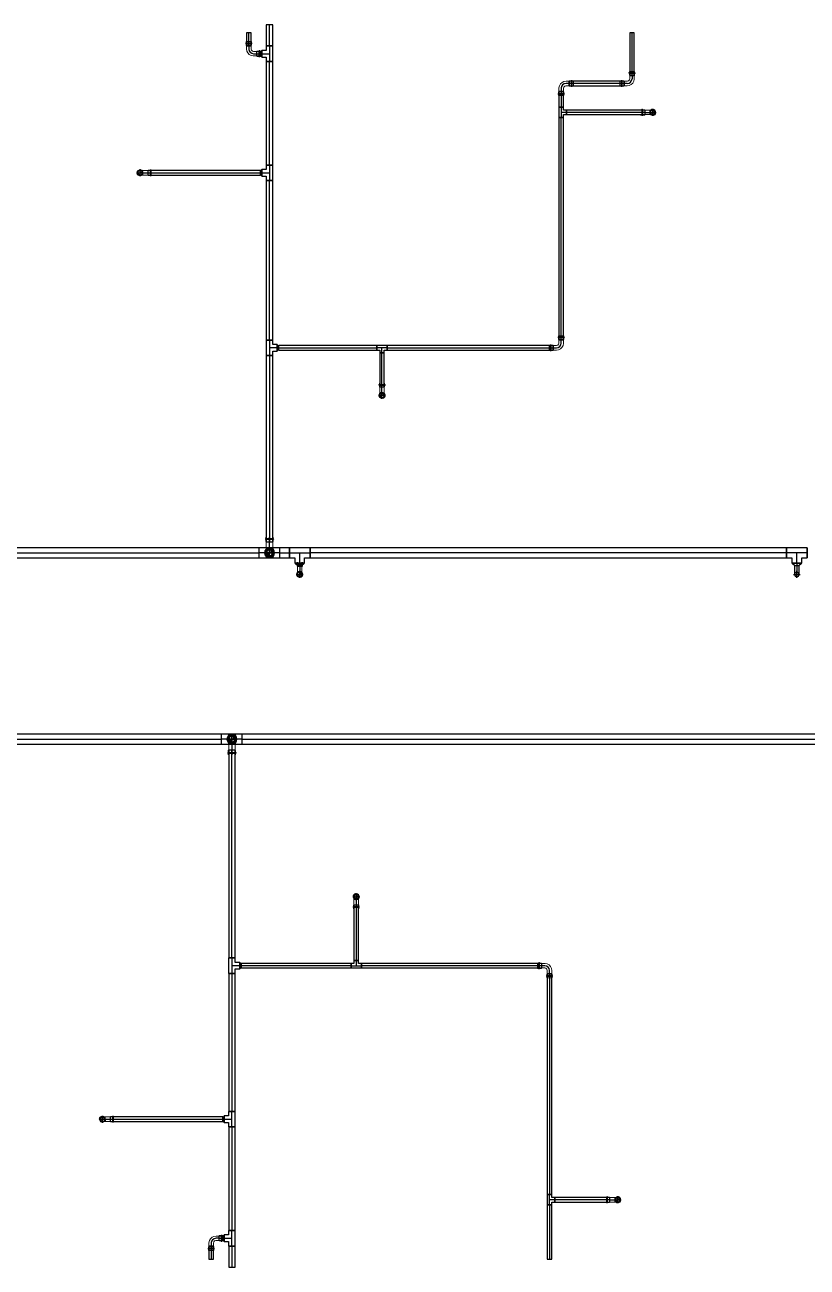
# Model space of a CAD drawing. Header units: inches. Extents: x -3325 to -59, y 5 to 733.
# Drawn here: x -1011.6 to -785, y 119 to 479 of the extents above; entities that cross this region are included whole.
import ezdxf

# ---------------------------------------------------------------- set-up
doc = ezdxf.new("R2010")
doc.units = ezdxf.units.IN
doc.header["$MEASUREMENT"] = 0
doc.layers.add('P-PIPE', color=3, linetype='Continuous', lineweight=9)
doc.layers.add('X - REF - FP', color=7, linetype='Continuous', true_color=0xb90000)

# ---------------------------------------------------------------- blocks, each defined once
blk = doc.blocks.new('Victaulic-VicPress316-Elbow 90-45deg Style P568_P571 - Standard-523083-FIFTH LEVEL')
at = {"layer": 'P-PIPE'}
for p, q in [((-3.18, 0.77), (-3.52, 0.77)), ((-3.52, 0.77), (-3.52, -0.77)), ((-3.52, -0.77), (-3.52, 0.77)), ((-2.22, 0.66), (-3.52, 0.66)), ((-3.52, -0.66), (-3.52, 0.66)), ((-3.52, 0.66), (-3.52, -0.66)), ((-3.18, -0.77), (-3.18, 0.77)), ((-3.18, 0.77), (-3.18, -0.77)), ((-2.44, 0.77), (-2.89, 0.77)), ((-2.89, -0.77), (-2.89, 0.77)), ((-2.89, 0.77), (-2.89, -0.77)), ((-1.39, 0.66), (-2.33, 0.66)), ((-2.33, 0), (-2.33, 0.66)), ((-2.33, 0.66), (-2.33, 0)), ((-2.22, -0.66), (-2.22, 0.66)), ((-2.22, 0.66), (-2.22, -0.66)), ((-0.77, 3.52), (-0.77, 3.18)), ((0.77, 3.52), (-0.77, 3.52)), ((-0.77, 3.52), (0.77, 3.52)), ((-0.77, 3.18), (0.77, 3.18)), ((0.77, 3.18), (-0.77, 3.18)), ((-0.77, 2.89), (-0.77, 2.44)), ((-0.77, 2.89), (0.77, 2.89)), ((0.77, 2.89), (-0.77, 2.89)), ((-0.66, 3.52), (-0.66, 2.22)), ((-0.66, 3.52), (0.66, 3.52)), ((0.66, 3.52), (-0.66, 3.52)), ((-0.66, 2.33), (-0.66, 1.39)), ((0, 2.33), (-0.66, 2.33)), ((-0.66, 2.33), (0, 2.33)), ((-0.66, 2.22), (0.66, 2.22)), ((0.66, 2.22), (-0.66, 2.22)), ((0, 2.33), (0.66, 2.33)), ((0.66, 2.33), (0, 2.33)), ((0, 1.39), (0, 2.33)), ((0.66, 2.22), (0.66, 3.52)), ((0.66, 1.39), (0.66, 2.33)), ((0.77, 3.18), (0.77, 3.52)), ((0.77, 2.44), (0.77, 2.89)), ((-3.52, -0.66), (-2.22, -0.66)), ((-3.52, -0.77), (-3.18, -0.77)), ((-2.89, -0.77), (-2.44, -0.77)), ((-2.33, 0), (-2.33, -0.66)), ((-2.33, -0.66), (-2.33, 0)), ((-1.39, 0), (-2.33, 0)), ((-2.33, -0.66), (-1.39, -0.66))]:
    blk.add_line(p, q, dxfattribs=at)
at = {"layer": 'P-PIPE', "flags": 128}
for points in [[(-3.18, 0.77), (-3.11, 0.89), (-2.98, 0.9), (-2.89, 0.79), (-2.89, 0.77)], [(-3.18, 0.77), (-3.18, 0.67), (-3.18, 0.42), (-3.18, 0.07), (-3.18, -0.3), (-3.18, -0.6), (-3.18, -0.75), (-3.18, -0.77)], [(-3.18, -0.77), (-3.18, -0.67), (-3.18, -0.42), (-3.18, -0.07), (-3.18, 0.3), (-3.18, 0.6), (-3.18, 0.75), (-3.18, 0.77)], [(-2.89, -0.77), (-2.89, -0.67), (-2.89, -0.42), (-2.89, -0.07), (-2.89, 0.3), (-2.89, 0.6), (-2.89, 0.75), (-2.89, 0.77)], [(-2.89, 0.77), (-2.89, 0.67), (-2.89, 0.42), (-2.89, 0.07), (-2.89, -0.3), (-2.89, -0.6), (-2.89, -0.75), (-2.89, -0.77)], [(-2.44, 0.77), (-2.24, 0.68), (-2.22, 0.66)], [(-0.66, 1.39), (-0.75, 1.04), (-1, 0.77), (-1.35, 0.66), (-1.39, 0.66)], [(-1.39, -0.66), (-0.78, -0.56), (-0.23, -0.29), (0.22, 0.13), (0.53, 0.67), (0.65, 1.27), (0.66, 1.39)], [(-0.77, 2.89), (-0.89, 2.96), (-0.9, 3.1), (-0.79, 3.18), (-0.77, 3.18)], [(0.77, 3.18), (0.67, 3.18), (0.42, 3.18), (0.07, 3.18), (-0.3, 3.18), (-0.6, 3.18), (-0.75, 3.18), (-0.77, 3.18)], [(-0.77, 3.18), (-0.67, 3.18), (-0.42, 3.18), (-0.07, 3.18), (0.3, 3.18), (0.6, 3.18), (0.75, 3.18), (0.77, 3.18)], [(-0.77, 2.89), (-0.67, 2.89), (-0.42, 2.89), (-0.07, 2.89), (0.3, 2.89), (0.6, 2.89), (0.75, 2.89), (0.77, 2.89)], [(0.77, 2.89), (0.67, 2.89), (0.42, 2.89), (0.07, 2.89), (-0.3, 2.89), (-0.6, 2.89), (-0.75, 2.89), (-0.77, 2.89)], [(-0.66, 2.22), (-0.77, 2.41), (-0.77, 2.44)], [(0.77, 2.44), (0.68, 2.24), (0.66, 2.22)], [(0.77, 3.18), (0.89, 3.11), (0.9, 2.98), (0.79, 2.89), (0.77, 2.89)], [(-2.89, -0.77), (-2.96, -0.89), (-3.1, -0.9), (-3.18, -0.79), (-3.18, -0.77)], [(-2.22, -0.66), (-2.41, -0.77), (-2.44, -0.77)]]:
    blk.add_lwpolyline(points, dxfattribs=at)
at = {"layer": 'P-PIPE'}
blk.add_arc((-1.39, 1.39), 1.39, 270, 0, dxfattribs=at)
blk = doc.blocks.new('Victaulic-VicPress316-Elbow 90-45deg Style P568_P571 - Standard-V1-FIFTH LEVEL')
at = {"layer": 'P-PIPE'}
for p, q in [((-2324.79, 162.52), (-2325.73, 162.52)), ((-2323.6, 162.52), (-2324.9, 162.52)), ((-2324.79, 162.52), (-2324.79, 161.86)), ((-2324.79, 161.86), (-2324.79, 162.52)), ((-2324.23, 162.63), (-2324.69, 162.63)), ((-2323.6, 162.63), (-2323.94, 162.63)), ((-2327.12, 161.86), (-2327.12, 161.86)), ((-2327.12, 161.86), (-2325.73, 161.86)), ((-2325.73, 161.86), (-2324.79, 161.86)), ((-2325.73, 161.21), (-2324.79, 161.21)), ((-2324.9, 161.86), (-2324.9, 161.86)), ((-2324.9, 161.86), (-2324.9, 161.86)), ((-2324.9, 161.21), (-2323.6, 161.21)), ((-2324.79, 161.86), (-2324.79, 161.21)), ((-2324.79, 161.21), (-2324.79, 161.86)), ((-2324.69, 161.1), (-2324.23, 161.1)), ((-2324.23, 161.86), (-2324.23, 161.86)), ((-2324.23, 161.86), (-2324.23, 161.86)), ((-2323.94, 161.86), (-2323.94, 161.86)), ((-2323.94, 161.86), (-2323.94, 161.86)), ((-2323.94, 161.1), (-2323.6, 161.1)), ((-2323.6, 161.86), (-2323.6, 161.86)), ((-2323.6, 161.86), (-2323.6, 161.86)), ((-2323.6, 161.86), (-2323.6, 161.86)), ((-2323.6, 161.86), (-2323.6, 161.86))]:
    blk.add_line(p, q, dxfattribs=at)
at = {"layer": 'P-PIPE', "flags": 128}
for points in [[(-2326.21, 161.86), (-2326.31, 162.26), (-2326.56, 162.58), (-2326.93, 162.76), (-2327.34, 162.75), (-2327.71, 162.56), (-2327.96, 162.24), (-2328.04, 161.86)], [(-2326.36, 161.86), (-2326.45, 162.23), (-2326.7, 162.51), (-2327.06, 162.63), (-2327.43, 162.57), (-2327.73, 162.34), (-2327.88, 162), (-2327.89, 161.86)], [(-2325.73, 162.52), (-2326.23, 162.52), (-2326.66, 162.52), (-2326.97, 162.52), (-2327.12, 162.52), (-2327.12, 162.52)], [(-2324.9, 162.52), (-2324.71, 162.63), (-2324.69, 162.63)], [(-2324.23, 162.63), (-2324.17, 162.75), (-2324.03, 162.76), (-2323.94, 162.65), (-2323.94, 162.63)], [(-2324.23, 162.63), (-2324.23, 162.54), (-2324.23, 162.29), (-2324.23, 161.93), (-2324.23, 161.86)], [(-2324.23, 161.86), (-2324.23, 162.23), (-2324.23, 162.51), (-2324.23, 162.63), (-2324.23, 162.63)], [(-2323.94, 162.63), (-2323.94, 162.54), (-2323.94, 162.29), (-2323.94, 161.93), (-2323.94, 161.86)], [(-2323.94, 161.86), (-2323.94, 162.23), (-2323.94, 162.51), (-2323.94, 162.63), (-2323.94, 162.63)], [(-2328.04, 161.86), (-2327.94, 161.47), (-2327.69, 161.15), (-2327.32, 160.97), (-2326.91, 160.98), (-2326.54, 161.17), (-2326.29, 161.49), (-2326.21, 161.86)], [(-2327.89, 161.86), (-2327.8, 161.5), (-2327.55, 161.22), (-2327.19, 161.1), (-2326.82, 161.16), (-2326.52, 161.39), (-2326.37, 161.73), (-2326.36, 161.86)], [(-2327.12, 161.21), (-2327.03, 161.21), (-2326.77, 161.21), (-2326.36, 161.21), (-2325.88, 161.21), (-2325.73, 161.21)], [(-2324.69, 161.1), (-2324.89, 161.19), (-2324.9, 161.21)], [(-2324.23, 161.1), (-2324.23, 161.19), (-2324.23, 161.44), (-2324.23, 161.8), (-2324.23, 161.86)], [(-2324.23, 161.86), (-2324.23, 161.5), (-2324.23, 161.22), (-2324.23, 161.1), (-2324.23, 161.1)], [(-2323.94, 161.1), (-2324.01, 160.98), (-2324.15, 160.97), (-2324.23, 161.08), (-2324.23, 161.1)], [(-2323.94, 161.1), (-2323.94, 161.19), (-2323.94, 161.44), (-2323.94, 161.8), (-2323.94, 161.86)], [(-2323.94, 161.86), (-2323.94, 161.5), (-2323.94, 161.22), (-2323.94, 161.1), (-2323.94, 161.1)]]:
    blk.add_lwpolyline(points, dxfattribs=at)
at = {"layer": 'P-PIPE'}
for radius, start, end in [(0.767, 0, 180), (0.767, 0, 180), (0.767, 0, 180), (0.657, 360, 180), (0.657, 0, 180), (0.657, 90, 180), (0.658, 0, 90), (0.767, 180, 360), (0.767, 180, 0), (0.767, 180, 0), (0.658, 180, 0), (0.658, 180, 0), (0.657, 180, 270), (0.658, 270, 0)]:
    blk.add_arc((-2327.12, 161.86), radius, start, end, dxfattribs=at)
blk = doc.blocks.new('Victaulic-VicPress316-Elbow 90-45deg Style P568_P571 - Standard-V2-FIFTH LEVEL')
at = {"layer": 'P-PIPE'}
for p, q in [((-1934.31, 162.63), (-1934.64, 162.63)), ((-1933.35, 162.52), (-1934.64, 162.52)), ((-1933.56, 162.63), (-1934.02, 162.63)), ((-1932.52, 162.52), (-1933.45, 162.52)), ((-1933.45, 162.52), (-1933.45, 161.86)), ((-1933.45, 161.86), (-1933.45, 162.52)), ((-1934.64, 161.86), (-1934.64, 161.86)), ((-1934.64, 161.86), (-1934.64, 161.86)), ((-1934.64, 161.86), (-1934.64, 161.86)), ((-1934.64, 161.86), (-1934.64, 161.86)), ((-1934.64, 161.21), (-1933.35, 161.21)), ((-1934.64, 161.1), (-1934.31, 161.1)), ((-1934.31, 161.86), (-1934.31, 161.86)), ((-1934.31, 161.86), (-1934.31, 161.86)), ((-1934.02, 161.86), (-1934.02, 161.86)), ((-1934.02, 161.86), (-1934.02, 161.86)), ((-1934.02, 161.1), (-1933.56, 161.1)), ((-1933.45, 161.86), (-1933.45, 161.21)), ((-1933.45, 161.21), (-1933.45, 161.86)), ((-1932.52, 161.86), (-1933.45, 161.86)), ((-1933.45, 161.21), (-1932.52, 161.21)), ((-1933.35, 161.86), (-1933.35, 161.86)), ((-1933.35, 161.86), (-1933.35, 161.86)), ((-1932.52, 161.86), (-1931.12, 161.86)), ((-1931.12, 161.86), (-1931.12, 161.86))]:
    blk.add_line(p, q, dxfattribs=at)
at = {"layer": 'P-PIPE', "flags": 128}
for points in [[(-1934.31, 162.63), (-1934.24, 162.75), (-1934.1, 162.76), (-1934.02, 162.65), (-1934.02, 162.63)], [(-1934.31, 162.63), (-1934.31, 162.54), (-1934.31, 162.29), (-1934.31, 161.93), (-1934.31, 161.86)], [(-1934.31, 161.86), (-1934.31, 162.23), (-1934.31, 162.51), (-1934.31, 162.63), (-1934.31, 162.63)], [(-1934.02, 162.63), (-1934.02, 162.54), (-1934.02, 162.29), (-1934.02, 161.93), (-1934.02, 161.86)], [(-1934.02, 161.86), (-1934.02, 162.23), (-1934.02, 162.51), (-1934.02, 162.63), (-1934.02, 162.63)], [(-1933.56, 162.63), (-1933.36, 162.54), (-1933.35, 162.52)], [(-1931.12, 162.52), (-1931.22, 162.52), (-1931.48, 162.52), (-1931.89, 162.52), (-1932.37, 162.52), (-1932.52, 162.52)], [(-1930.21, 161.86), (-1930.31, 162.26), (-1930.56, 162.58), (-1930.93, 162.76), (-1931.34, 162.75), (-1931.71, 162.56), (-1931.96, 162.24), (-1932.04, 161.86)], [(-1930.36, 161.86), (-1930.45, 162.23), (-1930.7, 162.51), (-1931.06, 162.63), (-1931.43, 162.57), (-1931.73, 162.34), (-1931.88, 162), (-1931.89, 161.86)], [(-1934.31, 161.1), (-1934.31, 161.19), (-1934.31, 161.44), (-1934.31, 161.8), (-1934.31, 161.86)], [(-1934.31, 161.86), (-1934.31, 161.5), (-1934.31, 161.22), (-1934.31, 161.1), (-1934.31, 161.1)], [(-1934.02, 161.1), (-1934.08, 160.98), (-1934.22, 160.97), (-1934.31, 161.08), (-1934.31, 161.1)], [(-1934.02, 161.1), (-1934.02, 161.19), (-1934.02, 161.44), (-1934.02, 161.8), (-1934.02, 161.86)], [(-1934.02, 161.86), (-1934.02, 161.5), (-1934.02, 161.22), (-1934.02, 161.1), (-1934.02, 161.1)], [(-1933.35, 161.21), (-1933.54, 161.1), (-1933.56, 161.1)], [(-1932.52, 161.21), (-1932.02, 161.21), (-1931.59, 161.21), (-1931.28, 161.21), (-1931.13, 161.21), (-1931.12, 161.21)], [(-1932.04, 161.86), (-1931.94, 161.47), (-1931.69, 161.15), (-1931.32, 160.97), (-1930.91, 160.98), (-1930.54, 161.17), (-1930.29, 161.49), (-1930.21, 161.86)], [(-1931.89, 161.86), (-1931.8, 161.5), (-1931.55, 161.22), (-1931.19, 161.1), (-1930.82, 161.16), (-1930.52, 161.39), (-1930.37, 161.73), (-1930.36, 161.86)]]:
    blk.add_lwpolyline(points, dxfattribs=at)
at = {"layer": 'P-PIPE'}
for radius, start, end in [(0.766, 0, 180), (0.766, 0, 180), (0.766, 0, 180), (0.657, 0, 180), (0.657, 0, 180), (0.657, 90, 180), (0.658, 0, 90), (0.766, 180, 0), (0.766, 180, 0), (0.766, 180, 0), (0.658, 180, 0), (0.658, 180, 0), (0.657, 180, 270), (0.658, 270, 0)]:
    blk.add_arc((-1931.12, 161.86), radius, start, end, dxfattribs=at)
blk = doc.blocks.new('Victaulic-VicPress316-Elbow 90-45deg Style P568_P571 - Standard-1244383-FIFTH LEVEL')
at = {"layer": 'P-PIPE'}
for p, q in [((-3.18, 0.77), (-3.52, 0.77)), ((-3.52, 0.77), (-3.52, -0.77)), ((-3.52, -0.77), (-3.52, 0.77)), ((-2.22, 0.66), (-3.52, 0.66)), ((-3.52, -0.66), (-3.52, 0.66)), ((-3.52, 0.66), (-3.52, -0.66)), ((-3.18, -0.77), (-3.18, 0.77)), ((-3.18, 0.77), (-3.18, -0.77)), ((-2.44, 0.77), (-2.89, 0.77)), ((-2.89, -0.77), (-2.89, 0.77)), ((-2.89, 0.77), (-2.89, -0.77)), ((-1.39, 0.66), (-2.33, 0.66)), ((-2.33, 0), (-2.33, 0.66)), ((-2.33, 0.66), (-2.33, 0)), ((-2.33, 0), (-2.33, -0.66)), ((-2.33, -0.66), (-2.33, 0)), ((-1.39, 0), (-2.33, 0)), ((-2.22, -0.66), (-2.22, 0.66)), ((-2.22, 0.66), (-2.22, -0.66)), ((-3.52, -0.66), (-2.22, -0.66)), ((-3.52, -0.77), (-3.18, -0.77)), ((-2.89, -0.77), (-2.44, -0.77)), ((-2.33, -0.66), (-1.39, -0.66)), ((-0.77, -2.44), (-0.77, -2.89)), ((0.77, -2.89), (-0.77, -2.89)), ((-0.77, -2.89), (0.77, -2.89)), ((-0.77, -3.18), (-0.77, -3.52)), ((0.77, -3.18), (-0.77, -3.18)), ((-0.77, -3.18), (0.77, -3.18)), ((-0.77, -3.52), (0.77, -3.52)), ((0.77, -3.52), (-0.77, -3.52)), ((-0.66, -1.39), (-0.66, -2.33)), ((-0.66, -2.22), (-0.66, -3.52)), ((0.66, -2.22), (-0.66, -2.22)), ((-0.66, -2.22), (0.66, -2.22)), ((0, -2.33), (-0.66, -2.33)), ((-0.66, -2.33), (0, -2.33)), ((0.66, -3.52), (-0.66, -3.52)), ((-0.66, -3.52), (0.66, -3.52)), ((0, -1.39), (0, -2.33)), ((0, -2.33), (0.66, -2.33)), ((0.66, -2.33), (0, -2.33)), ((0.66, -2.33), (0.66, -1.39)), ((0.66, -3.52), (0.66, -2.22)), ((0.77, -2.89), (0.77, -2.44)), ((0.77, -3.52), (0.77, -3.18))]:
    blk.add_line(p, q, dxfattribs=at)
at = {"layer": 'P-PIPE', "flags": 128}
for points in [[(-3.18, 0.77), (-3.11, 0.89), (-2.98, 0.9), (-2.89, 0.79), (-2.89, 0.77)], [(-3.18, 0.77), (-3.18, 0.67), (-3.18, 0.42), (-3.18, 0.07), (-3.18, -0.3), (-3.18, -0.6), (-3.18, -0.75), (-3.18, -0.77)], [(-3.18, -0.77), (-3.18, -0.67), (-3.18, -0.42), (-3.18, -0.07), (-3.18, 0.3), (-3.18, 0.6), (-3.18, 0.75), (-3.18, 0.77)], [(-2.89, -0.77), (-2.89, -0.67), (-2.89, -0.42), (-2.89, -0.07), (-2.89, 0.3), (-2.89, 0.6), (-2.89, 0.75), (-2.89, 0.77)], [(-2.89, 0.77), (-2.89, 0.67), (-2.89, 0.42), (-2.89, 0.07), (-2.89, -0.3), (-2.89, -0.6), (-2.89, -0.75), (-2.89, -0.77)], [(-2.44, 0.77), (-2.24, 0.68), (-2.22, 0.66)], [(0.66, -1.39), (0.56, -0.78), (0.29, -0.23), (-0.13, 0.22), (-0.67, 0.53), (-1.27, 0.65), (-1.39, 0.66)], [(-2.89, -0.77), (-2.96, -0.89), (-3.1, -0.9), (-3.18, -0.79), (-3.18, -0.77)], [(-2.22, -0.66), (-2.41, -0.77), (-2.44, -0.77)], [(-1.39, -0.66), (-1.04, -0.75), (-0.77, -1), (-0.66, -1.35), (-0.66, -1.39)], [(-0.77, -3.18), (-0.89, -3.11), (-0.9, -2.98), (-0.79, -2.89), (-0.77, -2.89)], [(-0.77, -2.44), (-0.68, -2.24), (-0.66, -2.22)], [(0.77, -2.89), (0.67, -2.89), (0.42, -2.89), (0.07, -2.89), (-0.3, -2.89), (-0.6, -2.89), (-0.75, -2.89), (-0.77, -2.89)], [(-0.77, -2.89), (-0.67, -2.89), (-0.42, -2.89), (-0.07, -2.89), (0.3, -2.89), (0.6, -2.89), (0.75, -2.89), (0.77, -2.89)], [(-0.77, -3.18), (-0.67, -3.18), (-0.42, -3.18), (-0.07, -3.18), (0.3, -3.18), (0.6, -3.18), (0.75, -3.18), (0.77, -3.18)], [(0.77, -3.18), (0.67, -3.18), (0.42, -3.18), (0.07, -3.18), (-0.3, -3.18), (-0.6, -3.18), (-0.75, -3.18), (-0.77, -3.18)], [(0.66, -2.22), (0.77, -2.41), (0.77, -2.44)], [(0.77, -2.89), (0.89, -2.96), (0.9, -3.1), (0.79, -3.18), (0.77, -3.18)]]:
    blk.add_lwpolyline(points, dxfattribs=at)
at = {"layer": 'P-PIPE'}
blk.add_arc((-1.39, -1.39), 1.39, 360, 90, dxfattribs=at)
blk = doc.blocks.new('Transition - Generic - Plumbing-CW-1126388-FIFTH LEVEL')
at = {"layer": 'P-PIPE'}
for radius, start, end in [(1.31, 0, 180), (1.31, 180, 0), (0.812, 0, 180), (0.813, 180, 0)]:
    blk.add_arc((-2607, 272), radius, start, end, dxfattribs=at)
blk = doc.blocks.new('Victaulic-VicPress316-Elbow 90-45deg Style P568_P571 - Standard-V11-FIFTH LEVEL')
at = {"layer": 'P-PIPE'}
for p, q in [((-3077.06, 595.55), (-3077.06, 595.17)), ((-3077.06, 594.85), (-3077.06, 594.29)), ((-3076.95, 595.55), (-3076.95, 594.07)), ((-3076.95, 594.18), (-3076.95, 593.02)), ((-3076, 594.18), (-3076.95, 594.18)), ((-3076.95, 594.18), (-3076, 594.18)), ((-3076, 595.55), (-3076, 595.55)), ((-3076, 595.55), (-3076, 595.55)), ((-3076, 595.55), (-3076, 595.55)), ((-3076, 595.55), (-3076, 595.55)), ((-3076, 595.17), (-3076, 595.17)), ((-3076, 595.17), (-3076, 595.17)), ((-3076, 594.85), (-3076, 594.85)), ((-3076, 594.85), (-3076, 594.85)), ((-3075.05, 594.18), (-3076, 594.18)), ((-3076, 594.18), (-3075.05, 594.18)), ((-3076, 593.02), (-3076, 594.18)), ((-3076, 594.07), (-3076, 594.07)), ((-3076, 594.07), (-3076, 594.07)), ((-3075.05, 594.07), (-3075.05, 595.55)), ((-3075.05, 593.02), (-3075.05, 594.18)), ((-3074.94, 595.17), (-3074.94, 595.55)), ((-3074.94, 594.29), (-3074.94, 594.85)), ((-3076, 591), (-3076, 593.02)), ((-3076, 591), (-3076, 591))]:
    blk.add_line(p, q, dxfattribs=at)
at = {"layer": 'P-PIPE', "flags": 128}
for points in [[(-3077.06, 594.85), (-3077.2, 594.92), (-3077.21, 595.08), (-3077.09, 595.17), (-3077.06, 595.17)], [(-3077.06, 595.17), (-3076.97, 595.17), (-3076.71, 595.17), (-3076.32, 595.17), (-3076, 595.17)], [(-3076, 595.17), (-3076.44, 595.17), (-3076.79, 595.17), (-3077.01, 595.17), (-3077.06, 595.17)], [(-3077.06, 594.85), (-3076.97, 594.85), (-3076.71, 594.85), (-3076.32, 594.85), (-3076, 594.85)], [(-3076, 594.85), (-3076.44, 594.85), (-3076.79, 594.85), (-3077.01, 594.85), (-3077.06, 594.85)], [(-3076.95, 594.07), (-3077.06, 594.26), (-3077.06, 594.29)], [(-3074.94, 595.17), (-3075.04, 595.17), (-3075.3, 595.17), (-3075.68, 595.17), (-3076, 595.17)], [(-3076, 595.17), (-3075.57, 595.17), (-3075.21, 595.17), (-3074.99, 595.17), (-3074.94, 595.17)], [(-3074.94, 594.85), (-3075.04, 594.85), (-3075.3, 594.85), (-3075.68, 594.85), (-3076, 594.85)], [(-3076, 594.85), (-3075.57, 594.85), (-3075.21, 594.85), (-3074.99, 594.85), (-3074.94, 594.85)], [(-3074.94, 594.29), (-3075.03, 594.09), (-3075.05, 594.07)], [(-3074.94, 595.17), (-3074.81, 595.1), (-3074.79, 594.94), (-3074.92, 594.85), (-3074.94, 594.85)], [(-3076, 592.22), (-3076.47, 592.13), (-3076.87, 591.87), (-3077.13, 591.47), (-3077.23, 591.01), (-3077.14, 590.54), (-3076.87, 590.14), (-3076.48, 589.87), (-3076.02, 589.78), (-3076, 589.78)], [(-3076.95, 591), (-3076.95, 591.09), (-3076.95, 591.36), (-3076.95, 591.79), (-3076.95, 592.32), (-3076.95, 592.92), (-3076.95, 593.02)], [(-3076.95, 591), (-3076.86, 591.41), (-3076.6, 591.74), (-3076.23, 591.92), (-3076, 591.95)], [(-3076, 590.05), (-3076.41, 590.14), (-3076.74, 590.4), (-3076.93, 590.78), (-3076.95, 591)], [(-3076, 589.78), (-3075.54, 589.87), (-3075.14, 590.13), (-3074.87, 590.53), (-3074.78, 590.99), (-3074.87, 591.46), (-3075.13, 591.86), (-3075.53, 592.13), (-3075.99, 592.22), (-3076, 592.22)], [(-3076, 591.95), (-3075.59, 591.86), (-3075.27, 591.6), (-3075.08, 591.22), (-3075.05, 591)], [(-3075.05, 591), (-3075.15, 590.59), (-3075.4, 590.26), (-3075.78, 590.08), (-3076, 590.05)], [(-3075.05, 593.02), (-3075.05, 592.41), (-3075.05, 591.86), (-3075.05, 591.42), (-3075.05, 591.12), (-3075.05, 591), (-3075.05, 591)]]:
    blk.add_lwpolyline(points, dxfattribs=at)
at = {"layer": 'P-PIPE'}
for radius, start, end in [(1.06, 90, 270), (1.06, 90, 270), (1.06, 90, 270), (0.95, 90, 270), (0.95, 90, 270), (0.95, 90, 180), (0.95, 180, 270), (1.06, 270, 90), (1.06, 270, 90), (1.06, 270, 90), (0.95, 270, 90), (0.95, 270, 90), (0.95, 0, 90), (0.95, 270, 0)]:
    blk.add_arc((-3076, 591), radius, start, end, dxfattribs=at)

msp = doc.modelspace()

# ---------------------------------------------------------------- linework, layer by layer
at = {"layer": 'X - REF - FP'}
for p, q in [((-941.69, 479), (-941.69, 472.88)), ((-939.79, 479), (-941.69, 479)), ((-940.74, 472.88), (-940.74, 479)), ((-940.74, 472.88), (-940.74, 479)), ((-939.79, 472.88), (-939.79, 479)), ((-947.39, 476.64), (-947.39, 472.97)), ((-946.08, 476.64), (-947.39, 476.64)), ((-946.74, 472.97), (-946.74, 476.64)), ((-946.74, 472.97), (-946.74, 476.64)), ((-946.08, 472.97), (-946.08, 476.64)), ((-836.39, 476.64), (-836.39, 464.33)), ((-835.08, 476.64), (-836.39, 476.64)), ((-835.74, 464.33), (-835.74, 476.64)), ((-835.74, 464.33), (-835.74, 476.64)), ((-835.08, 464.33), (-835.08, 476.64)), ((-946.08, 472.97), (-947.39, 472.97)), ((-946.74, 472.97), (-946.74, 472.03)), ((-939.79, 472.88), (-941.69, 472.88)), ((-941.69, 472.88), (-941.69, 471.59)), ((-941.69, 472.88), (-939.78, 472.88)), ((-939.78, 472.88), (-941.69, 472.88)), ((-940.74, 472.88), (-940.74, 468.39)), ((-939.78, 468.39), (-939.78, 472.88)), ((-945.34, 470.64), (-944.41, 470.64)), ((-945.34, 470.64), (-943.22, 470.64)), ((-943.39, 471.29), (-944.41, 471.29)), ((-944.41, 469.98), (-944.41, 471.29)), ((-944.41, 470.64), (-943.39, 470.64)), ((-944.41, 470.64), (-943.39, 470.64)), ((-944.41, 469.98), (-943.39, 469.98)), ((-942.98, 471.45), (-943.39, 471.2)), ((-943.39, 469.98), (-943.39, 471.29)), ((-942.98, 470.64), (-943.39, 470.64)), ((-943.39, 470.07), (-942.98, 469.82)), ((-941.69, 471.59), (-942.98, 471.59)), ((-942.98, 471.59), (-942.98, 469.68)), ((-942.98, 469.68), (-942.98, 471.59)), ((-942.98, 470.64), (-940.74, 470.64)), ((-942.98, 469.68), (-941.69, 469.68)), ((-941.69, 469.68), (-941.69, 468.39)), ((-941.69, 468.39), (-939.78, 468.39)), ((-939.78, 468.39), (-941.69, 468.39)), ((-941.69, 468.39), (-941.69, 438.38)), ((-939.79, 468.39), (-941.69, 468.39)), ((-940.74, 438.38), (-940.74, 468.39)), ((-940.74, 438.38), (-940.74, 468.39)), ((-939.79, 438.38), (-939.79, 468.39)), ((-853.91, 462), (-854.85, 462)), ((-838.07, 462.66), (-853.91, 462.66)), ((-853.91, 462.66), (-853.91, 461.35)), ((-838.07, 462), (-853.91, 462)), ((-838.07, 462), (-853.91, 462)), ((-853.91, 461.35), (-838.07, 461.35)), ((-837.13, 462), (-839.26, 462)), ((-838.07, 462.66), (-838.07, 461.35)), ((-837.13, 462), (-838.07, 462)), ((-835.08, 464.33), (-836.39, 464.33)), ((-835.74, 464.33), (-835.74, 463.4)), ((-856.9, 459.67), (-856.9, 455.13)), ((-856.9, 459.67), (-855.58, 459.67)), ((-856.24, 460.61), (-856.24, 459.67)), ((-856.24, 460.61), (-856.24, 458.48)), ((-856.24, 459.67), (-856.24, 455.13)), ((-856.24, 459.67), (-856.24, 455.13)), ((-855.58, 455.13), (-855.58, 459.67)), ((-856.9, 455.13), (-855.58, 455.13)), ((-856.9, 455.13), (-856.9, 452.14)), ((-855.58, 455.13), (-856.9, 455.13)), ((-856.9, 455.13), (-855.58, 455.13)), ((-856.24, 455.13), (-856.24, 452.14)), ((-854.75, 453.64), (-856.24, 453.64)), ((-855.58, 454.29), (-855.58, 455.13)), ((-854.75, 454.29), (-855.58, 454.29)), ((-832.07, 454.29), (-854.75, 454.29)), ((-854.75, 454.29), (-854.75, 452.98)), ((-854.75, 454.29), (-854.75, 452.98)), ((-854.75, 452.98), (-854.75, 454.29)), ((-832.07, 453.64), (-854.75, 453.64)), ((-832.07, 453.64), (-854.75, 453.64)), ((-832.07, 454.29), (-832.07, 452.98)), ((-832.07, 453.64), (-831.13, 453.64)), ((-831.13, 453.64), (-829.74, 453.64)), ((-830.74, 453.64), (-828.74, 453.64)), ((-829.74, 452.64), (-829.74, 454.64)), ((-855.58, 452.14), (-856.9, 452.14)), ((-856.9, 452.14), (-855.58, 452.14)), ((-856.9, 452.14), (-856.9, 387.73)), ((-855.58, 452.14), (-856.9, 452.14)), ((-856.24, 387.73), (-856.24, 452.14)), ((-856.24, 387.73), (-856.24, 452.14)), ((-855.58, 452.14), (-855.58, 452.98)), ((-855.58, 452.98), (-854.75, 452.98)), ((-855.58, 387.73), (-855.58, 452.14)), ((-854.75, 452.98), (-832.07, 452.98)), ((-979.24, 436.14), (-977.24, 436.14)), ((-978.24, 435.14), (-978.24, 437.14)), ((-978.24, 436.14), (-976.84, 436.14)), ((-976.84, 436.14), (-975.91, 436.14)), ((-976.84, 436.14), (-974.72, 436.14)), ((-943.39, 436.79), (-975.91, 436.79)), ((-975.91, 435.48), (-975.91, 436.79)), ((-975.91, 436.14), (-943.39, 436.14)), ((-975.91, 436.14), (-943.39, 436.14)), ((-942.98, 436.95), (-943.39, 436.7)), ((-943.39, 435.48), (-943.39, 436.79)), ((-942.98, 436.14), (-943.39, 436.14)), ((-941.69, 437.09), (-942.98, 437.09)), ((-942.98, 437.09), (-942.98, 435.18)), ((-942.98, 435.18), (-942.98, 437.09)), ((-942.98, 436.14), (-940.74, 436.14)), ((-941.69, 438.38), (-941.69, 437.09)), ((-941.69, 438.38), (-939.78, 438.38)), ((-939.78, 438.38), (-941.69, 438.38)), ((-939.79, 438.38), (-941.69, 438.38)), ((-940.74, 438.38), (-940.74, 433.89)), ((-939.78, 433.89), (-939.78, 438.38)), ((-975.91, 435.48), (-943.39, 435.48)), ((-943.39, 435.57), (-942.98, 435.32)), ((-942.98, 435.18), (-941.69, 435.18)), ((-941.69, 435.18), (-941.69, 433.89)), ((-941.69, 433.89), (-939.78, 433.89)), ((-939.78, 433.89), (-941.69, 433.89)), ((-941.69, 433.89), (-941.69, 387.65)), ((-939.79, 433.89), (-941.69, 433.89)), ((-940.74, 387.65), (-940.74, 433.89)), ((-940.74, 387.65), (-940.74, 433.89)), ((-939.79, 387.65), (-939.79, 433.89)), ((-856.24, 386.8), (-856.24, 388.92)), ((-941.69, 387.65), (-941.69, 383.16)), ((-939.78, 387.65), (-941.69, 387.65)), ((-941.69, 387.65), (-939.78, 387.65)), ((-939.79, 387.65), (-941.69, 387.65)), ((-940.74, 387.65), (-940.74, 383.16)), ((-938.49, 385.4), (-940.74, 385.4)), ((-939.78, 386.36), (-939.78, 387.65)), ((-938.49, 386.36), (-939.78, 386.36)), ((-938.49, 386.36), (-938.49, 384.45)), ((-938.49, 384.45), (-938.49, 386.36)), ((-938.08, 385.97), (-938.49, 386.22)), ((-938.49, 385.4), (-938.08, 385.4)), ((-909.66, 386.06), (-938.08, 386.06)), ((-938.08, 384.75), (-938.08, 386.06)), ((-938.08, 385.4), (-909.66, 385.4)), ((-938.08, 385.4), (-909.66, 385.4)), ((-906.67, 386.06), (-909.66, 386.06)), ((-909.66, 384.75), (-909.66, 386.06)), ((-909.66, 386.06), (-909.66, 384.75)), ((-909.66, 384.75), (-909.66, 386.06)), ((-906.67, 385.4), (-909.66, 385.4)), ((-908.17, 383.91), (-908.17, 385.4)), ((-858.57, 386.06), (-906.67, 386.06)), ((-906.67, 384.75), (-906.67, 386.06)), ((-906.67, 384.75), (-906.67, 386.06)), ((-906.67, 386.06), (-906.67, 384.75)), ((-906.67, 385.4), (-858.57, 385.4)), ((-906.67, 385.4), (-858.57, 385.4)), ((-858.57, 384.75), (-858.57, 386.06)), ((-858.57, 385.4), (-857.63, 385.4)), ((-855.58, 387.73), (-856.9, 387.73)), ((-856.24, 386.8), (-856.24, 387.73)), ((-939.78, 383.16), (-941.69, 383.16)), ((-941.69, 383.16), (-939.78, 383.16)), ((-941.69, 383.16), (-941.69, 329.18)), ((-941.69, 383.16), (-939.79, 383.16)), ((-940.74, 383.16), (-940.74, 329.18)), ((-940.74, 383.16), (-940.74, 329.18)), ((-939.79, 329.18), (-939.79, 383.16)), ((-939.78, 383.16), (-939.78, 384.45)), ((-939.78, 384.45), (-938.49, 384.45)), ((-938.49, 384.59), (-938.08, 384.84)), ((-938.08, 384.75), (-909.66, 384.75)), ((-909.66, 384.75), (-908.82, 384.75)), ((-908.82, 384.75), (-908.82, 383.91)), ((-908.82, 383.91), (-908.82, 373.97)), ((-907.51, 383.91), (-908.82, 383.91)), ((-907.51, 383.91), (-908.82, 383.91)), ((-908.82, 383.91), (-907.51, 383.91)), ((-908.17, 373.97), (-908.17, 383.91)), ((-908.17, 373.97), (-908.17, 383.91)), ((-907.51, 384.75), (-906.67, 384.75)), ((-907.51, 383.91), (-907.51, 384.75)), ((-907.51, 373.97), (-907.51, 383.91)), ((-906.67, 384.75), (-858.57, 384.75)), ((-908.17, 373.03), (-908.17, 375.16)), ((-909.17, 371.64), (-907.17, 371.64)), ((-907.51, 373.97), (-908.82, 373.97)), ((-908.17, 373.03), (-908.17, 373.97)), ((-908.17, 371.64), (-908.17, 373.03)), ((-908.17, 370.64), (-908.17, 372.64)), ((-941.69, 329.18), (-939.79, 329.18)), ((-940.74, 328.02), (-940.74, 330.55)), ((-940.74, 328.02), (-940.74, 329.18)), ((-940.74, 326), (-940.74, 328.02)), ((-943.73, 327.44), (-1069.63, 327.44)), ((-1069.63, 326), (-943.73, 326)), ((-1069.63, 326), (-943.73, 326)), ((-1069.63, 324.56), (-943.73, 324.56)), ((-937.74, 327.44), (-943.73, 327.44)), ((-943.73, 324.56), (-943.73, 327.44)), ((-937.74, 326), (-943.73, 326)), ((-943.73, 324.56), (-937.74, 324.56)), ((-942.24, 326), (-939.24, 326)), ((-940.74, 324.5), (-940.74, 327.5)), ((-934.99, 327.44), (-937.74, 327.44)), ((-937.74, 324.56), (-937.74, 327.44)), ((-937.74, 326), (-934.99, 326)), ((-937.74, 326), (-934.99, 326)), ((-937.74, 324.56), (-934.99, 324.56)), ((-929.01, 327.44), (-934.99, 327.44)), ((-934.99, 324.56), (-934.99, 327.44)), ((-934.99, 327.44), (-934.99, 324.56)), ((-934.99, 324.56), (-934.99, 327.44)), ((-934.99, 326), (-929.01, 326)), ((-934.99, 324.56), (-933.44, 324.56)), ((-933.44, 324.56), (-933.44, 323.01)), ((-932, 323.01), (-932, 326)), ((-930.56, 324.56), (-929.01, 324.56)), ((-930.56, 323.01), (-930.56, 324.56)), ((-929.01, 324.56), (-929.01, 327.44)), ((-929.01, 327.44), (-929.01, 324.56)), ((-790.99, 327.44), (-929.01, 327.44)), ((-929.01, 327.44), (-929.01, 324.56)), ((-790.99, 326), (-929.01, 326)), ((-790.99, 326), (-929.01, 326)), ((-929.01, 324.56), (-790.99, 324.56)), ((-785.01, 327.44), (-790.99, 327.44)), ((-790.99, 324.56), (-790.99, 327.44)), ((-790.99, 327.44), (-790.99, 324.56)), ((-790.99, 327.44), (-790.99, 324.56)), ((-785.01, 326), (-790.99, 326)), ((-790.99, 324.56), (-789.44, 324.56)), ((-789.44, 324.56), (-789.44, 323.01)), ((-788, 323.01), (-788, 326)), ((-786.56, 324.56), (-785.01, 324.56)), ((-786.56, 323.01), (-786.56, 324.56)), ((-785.01, 324.56), (-785.01, 327.44)), ((-785.01, 327.44), (-785.01, 324.56)), ((-933.44, 323.01), (-930.56, 323.01)), ((-930.56, 323.01), (-933.44, 323.01)), ((-933.31, 323.01), (-932.56, 322.35)), ((-932.66, 322.35), (-932.66, 322.07)), ((-931.34, 322.35), (-932.66, 322.35)), ((-931.34, 322.07), (-932.66, 322.07)), ((-932, 323.01), (-932, 322.35)), ((-932, 322.07), (-932, 322.35)), ((-932, 322.07), (-932, 322.35)), ((-932, 322.07), (-932, 321.14)), ((-932, 321.14), (-932, 319.74)), ((-932, 318.74), (-932, 320.74)), ((-931.44, 322.35), (-930.69, 323.01)), ((-931.34, 322.07), (-931.34, 322.35)), ((-786.56, 323.01), (-789.44, 323.01)), ((-789.44, 323.01), (-786.56, 323.01)), ((-789.31, 323.01), (-788.56, 322.35)), ((-788.66, 322.35), (-788.66, 319.74)), ((-788.66, 322.35), (-787.34, 322.35)), ((-788, 323.01), (-788, 322.35)), ((-788, 322.35), (-788, 319.74)), ((-788, 322.35), (-788, 319.74)), ((-788, 318.74), (-788, 320.74)), ((-787.44, 322.35), (-786.69, 323.01)), ((-787.34, 319.74), (-787.34, 322.35)), ((-933, 319.74), (-931, 319.74)), ((-789, 319.74), (-787, 319.74)), ((-788.66, 319.74), (-787.34, 319.74)), ((-954.62, 273.44), (-1069.63, 273.44)), ((-1069.63, 272), (-954.62, 272)), ((-1069.63, 272), (-954.62, 272)), ((-1069.63, 270.56), (-954.62, 270.56)), ((-948.63, 273.44), (-954.62, 273.44)), ((-954.62, 270.56), (-954.62, 273.44)), ((-948.63, 272), (-954.62, 272)), ((-954.62, 270.56), (-948.63, 270.56)), ((-953.13, 272), (-950.13, 272)), ((-951.63, 270.5), (-951.63, 273.5)), ((-951.63, 272), (-951.63, 269.98)), ((-731.48, 273.44), (-948.63, 273.44)), ((-948.63, 270.56), (-948.63, 273.44)), ((-948.63, 272), (-731.48, 272)), ((-948.63, 272), (-731.48, 272)), ((-948.63, 270.56), (-731.48, 270.56)), ((-952.57, 268.82), (-952.57, 208.61)), ((-950.67, 268.82), (-952.57, 268.82)), ((-951.63, 269.98), (-951.63, 268.82)), ((-951.63, 269.98), (-951.63, 267.45)), ((-951.63, 208.61), (-951.63, 268.82)), ((-951.63, 208.61), (-951.63, 268.82)), ((-950.67, 208.61), (-950.67, 268.82)), ((-915.62, 225.36), (-915.62, 227.36)), ((-916.62, 226.36), (-914.62, 226.36)), ((-916.28, 224.03), (-916.28, 207.86)), ((-916.28, 224.03), (-914.97, 224.03)), ((-915.62, 226.36), (-915.62, 224.97)), ((-915.62, 224.97), (-915.62, 224.03)), ((-915.62, 224.97), (-915.62, 222.84)), ((-915.62, 224.03), (-915.62, 207.86)), ((-915.62, 224.03), (-915.62, 207.86)), ((-914.97, 207.86), (-914.97, 224.03)), ((-952.58, 208.61), (-952.58, 204.12)), ((-950.67, 208.61), (-952.58, 208.61)), ((-952.58, 208.61), (-950.67, 208.61)), ((-950.67, 208.61), (-952.57, 208.61)), ((-951.63, 208.61), (-951.63, 204.12)), ((-949.38, 206.36), (-951.63, 206.36)), ((-950.67, 207.32), (-950.67, 208.61)), ((-949.38, 207.32), (-950.67, 207.32)), ((-950.67, 204.12), (-950.67, 205.41)), ((-950.67, 205.41), (-949.38, 205.41)), ((-949.38, 207.32), (-949.38, 205.41)), ((-949.38, 205.41), (-949.38, 207.32)), ((-948.97, 206.93), (-949.38, 207.18)), ((-949.38, 206.36), (-948.97, 206.36)), ((-949.38, 205.55), (-948.97, 205.8)), ((-917.12, 207.02), (-948.97, 207.02)), ((-948.97, 207.02), (-948.97, 205.71)), ((-917.12, 206.36), (-948.97, 206.36)), ((-917.12, 206.36), (-948.97, 206.36)), ((-948.97, 205.71), (-917.12, 205.71)), ((-917.12, 207.02), (-917.12, 205.71)), ((-916.28, 207.02), (-917.12, 207.02)), ((-917.12, 207.02), (-917.12, 205.71)), ((-917.12, 205.71), (-917.12, 207.02)), ((-917.12, 206.36), (-914.13, 206.36)), ((-917.12, 205.71), (-914.13, 205.71)), ((-916.28, 207.86), (-914.97, 207.86)), ((-916.28, 207.86), (-916.28, 207.02)), ((-916.28, 207.86), (-914.97, 207.86)), ((-914.97, 207.86), (-916.28, 207.86)), ((-915.62, 207.86), (-915.62, 206.36)), ((-914.97, 207.02), (-914.97, 207.86)), ((-914.13, 207.02), (-914.97, 207.02)), ((-914.13, 207.02), (-914.13, 205.71)), ((-914.13, 205.71), (-914.13, 207.02)), ((-861.96, 207.02), (-914.13, 207.02)), ((-914.13, 207.02), (-914.13, 205.71)), ((-861.96, 206.36), (-914.13, 206.36)), ((-861.96, 206.36), (-914.13, 206.36)), ((-914.13, 205.71), (-861.96, 205.71)), ((-861.02, 206.36), (-863.15, 206.36)), ((-861.96, 207.02), (-861.96, 205.71)), ((-861.02, 206.36), (-861.96, 206.36)), ((-950.67, 204.12), (-952.58, 204.12)), ((-952.58, 204.12), (-950.67, 204.12)), ((-952.57, 204.12), (-952.57, 164.11)), ((-952.57, 204.12), (-950.67, 204.12)), ((-951.63, 204.12), (-951.63, 164.11)), ((-951.63, 204.12), (-951.63, 164.11)), ((-950.67, 164.11), (-950.67, 204.12)), ((-860.29, 204.03), (-860.29, 140.03)), ((-860.29, 204.03), (-858.97, 204.03)), ((-859.63, 204.03), (-859.63, 204.97)), ((-859.63, 204.03), (-859.63, 140.03)), ((-859.63, 204.03), (-859.63, 140.03)), ((-858.97, 140.03), (-858.97, 204.03)), ((-989.12, 160.86), (-989.12, 162.86)), ((-954.28, 162.52), (-986.8, 162.52)), ((-986.8, 161.21), (-986.8, 162.52)), ((-953.87, 162.68), (-954.28, 162.43)), ((-954.28, 161.21), (-954.28, 162.52)), ((-952.58, 162.82), (-953.87, 162.82)), ((-953.87, 160.91), (-953.87, 162.82)), ((-953.87, 162.82), (-953.87, 160.91)), ((-952.58, 164.11), (-952.58, 162.82)), ((-952.58, 164.11), (-950.67, 164.11)), ((-950.67, 164.11), (-952.58, 164.11)), ((-952.57, 164.11), (-950.67, 164.11)), ((-951.63, 159.62), (-951.63, 164.11)), ((-950.67, 159.62), (-950.67, 164.11)), ((-990.12, 161.86), (-988.12, 161.86)), ((-989.12, 161.86), (-987.73, 161.86)), ((-987.73, 161.86), (-986.8, 161.86)), ((-987.73, 161.86), (-985.6, 161.86)), ((-986.8, 161.86), (-954.28, 161.86)), ((-986.8, 161.86), (-954.28, 161.86)), ((-986.8, 161.21), (-954.28, 161.21)), ((-953.87, 161.86), (-954.28, 161.86)), ((-954.28, 161.3), (-953.87, 161.05)), ((-953.87, 161.86), (-951.63, 161.86)), ((-953.87, 160.91), (-952.58, 160.91)), ((-952.58, 160.91), (-952.58, 159.62)), ((-952.58, 159.62), (-950.67, 159.62)), ((-950.67, 159.62), (-952.58, 159.62)), ((-952.57, 159.62), (-952.57, 129.61)), ((-952.57, 159.62), (-950.67, 159.62)), ((-951.63, 159.62), (-951.63, 129.61)), ((-951.63, 159.62), (-951.63, 129.61)), ((-950.67, 129.61), (-950.67, 159.62)), ((-860.29, 140.03), (-860.29, 137.04)), ((-858.97, 140.03), (-860.29, 140.03)), ((-860.29, 140.03), (-858.97, 140.03)), ((-860.29, 140.03), (-858.97, 140.03)), ((-860.29, 137.04), (-860.29, 121.36)), ((-860.29, 137.04), (-858.97, 137.04)), ((-858.97, 137.04), (-860.29, 137.04)), ((-860.29, 137.04), (-858.97, 137.04)), ((-859.63, 137.04), (-859.63, 140.03)), ((-858.14, 138.53), (-859.63, 138.53)), ((-859.63, 137.04), (-859.63, 121.36)), ((-859.63, 137.04), (-859.63, 121.36)), ((-858.97, 139.19), (-858.97, 140.03)), ((-858.14, 139.19), (-858.97, 139.19)), ((-858.97, 137.04), (-858.97, 137.87)), ((-858.97, 137.87), (-858.14, 137.87)), ((-858.97, 121.36), (-858.97, 137.04)), ((-842.23, 139.19), (-858.14, 139.19)), ((-858.14, 139.19), (-858.14, 137.87)), ((-858.14, 137.87), (-858.14, 139.19)), ((-858.14, 139.19), (-858.14, 137.87)), ((-842.23, 138.53), (-858.14, 138.53)), ((-842.23, 138.53), (-858.14, 138.53)), ((-858.14, 137.87), (-842.23, 137.87)), ((-842.23, 139.19), (-842.23, 137.87)), ((-842.23, 138.53), (-841.29, 138.53)), ((-841.29, 138.53), (-839.9, 138.53)), ((-840.9, 138.53), (-838.9, 138.53)), ((-839.9, 137.53), (-839.9, 139.53)), ((-952.58, 129.61), (-952.58, 128.32)), ((-952.58, 129.61), (-950.67, 129.61)), ((-950.67, 129.61), (-952.58, 129.61)), ((-952.57, 129.61), (-950.67, 129.61)), ((-951.63, 125.12), (-951.63, 129.61)), ((-950.67, 125.12), (-950.67, 129.61)), ((-955.3, 127.36), (-956.23, 127.36)), ((-954.28, 128.02), (-955.3, 128.02)), ((-955.3, 126.71), (-955.3, 128.02)), ((-955.3, 127.36), (-954.28, 127.36)), ((-955.3, 127.36), (-954.28, 127.36)), ((-955.3, 126.71), (-954.28, 126.71)), ((-953.87, 128.18), (-954.28, 127.93)), ((-954.28, 126.71), (-954.28, 128.02)), ((-953.87, 127.36), (-954.28, 127.36)), ((-954.28, 126.8), (-953.87, 126.55)), ((-952.58, 128.32), (-953.87, 128.32)), ((-953.87, 126.41), (-953.87, 128.32)), ((-953.87, 128.32), (-953.87, 126.41)), ((-953.87, 127.36), (-951.63, 127.36)), ((-953.87, 126.41), (-952.58, 126.41)), ((-952.58, 126.41), (-952.58, 125.12)), ((-958.28, 125.03), (-958.28, 121.36)), ((-958.28, 125.03), (-956.97, 125.03)), ((-957.63, 125.97), (-957.63, 125.03)), ((-957.63, 125.03), (-957.63, 121.36)), ((-957.63, 125.03), (-957.63, 121.36)), ((-957.63, 125.97), (-957.63, 123.84)), ((-956.97, 121.36), (-956.97, 125.03)), ((-952.58, 125.12), (-950.67, 125.12)), ((-950.67, 125.12), (-952.58, 125.12)), ((-952.57, 125.12), (-952.57, 119)), ((-952.57, 125.12), (-950.67, 125.12)), ((-951.63, 125.12), (-951.63, 119)), ((-951.63, 125.12), (-951.63, 119)), ((-950.67, 119), (-950.67, 125.12)), ((-958.28, 121.36), (-956.97, 121.36)), ((-952.57, 119), (-950.67, 119)), ((-860.29, 121.36), (-858.97, 121.36))]:
    msp.add_line(p, q, dxfattribs=at)
for centre, radius, start, end in [((-945.34, 472.03), 1.39, 180, 270), ((-854.85, 460.61), 1.39, 90, 180), ((-837.13, 463.4), 1.39, 270, 0), ((-829.74, 453.64), 0.658, 0, 180), ((-829.74, 453.64), 0.658, 180, 0), ((-829.74, 453.31), 0.329, 90, 270), ((-829.74, 453.96), 0.329, 270, 90), ((-978.24, 436.14), 0.658, 0, 180), ((-978.24, 436.14), 0.658, 180, 0), ((-978.24, 435.81), 0.329, 90, 270), ((-978.24, 436.46), 0.329, 270, 90), ((-857.63, 386.8), 1.39, 270, 0), ((-908.17, 371.64), 0.658, 0, 180), ((-908.17, 371.64), 0.658, 180, 0), ((-908.17, 371.31), 0.329, 90, 270), ((-908.17, 371.96), 0.329, 270, 90), ((-940.74, 326), 1.44, 0, 180), ((-940.74, 326), 1.44, 180, 0), ((-940.74, 326), 0.95, 0, 180), ((-940.74, 326), 0.95, 180, 0), ((-940.74, 325.52), 0.475, 90, 270), ((-940.74, 326.47), 0.475, 270, 90), ((-932, 319.74), 0.658, 0, 180), ((-932, 320.07), 0.329, 270, 90), ((-788, 319.74), 0.658, 0, 180), ((-932, 319.74), 0.658, 180, 0), ((-932, 319.41), 0.329, 90, 270), ((-788, 319.74), 0.658, 180, 0), ((-951.63, 272), 1.44, 0, 180), ((-951.63, 272), 1.44, 180, 0), ((-951.63, 272), 0.95, 0, 180), ((-951.63, 272), 0.95, 180, 0), ((-951.63, 271.52), 0.475, 90, 270), ((-951.63, 272.48), 0.475, 270, 90), ((-915.62, 226.36), 0.658, 0, 180), ((-915.62, 226.69), 0.329, 270, 90), ((-915.62, 226.36), 0.658, 180, 0), ((-915.62, 226.04), 0.329, 90, 270), ((-861.02, 204.97), 1.39, 0, 90), ((-989.12, 161.86), 0.658, 0, 180), ((-989.12, 162.19), 0.329, 270, 90), ((-989.12, 161.86), 0.658, 180, 0), ((-989.12, 161.54), 0.329, 90, 270), ((-839.9, 138.53), 0.658, 0, 180), ((-839.9, 138.53), 0.658, 180, 0), ((-839.9, 138.2), 0.329, 90, 270), ((-839.9, 138.86), 0.329, 270, 90), ((-956.23, 125.97), 1.39, 90, 180)]:
    msp.add_arc(centre, radius, start, end, dxfattribs=at)

# ---------------------------------------------------------------- block references
for name, p, rotation in [('Victaulic-VicPress316-Elbow 90-45deg Style P568_P571 - Standard-523083-FIFTH LEVEL', (-946.74, 470.64), 270), ('Victaulic-VicPress316-Elbow 90-45deg Style P568_P571 - Standard-1244383-FIFTH LEVEL', (-835.74, 462), 270), ('Victaulic-VicPress316-Elbow 90-45deg Style P568_P571 - Standard-523083-FIFTH LEVEL', (-856.24, 462), 180), ('Victaulic-VicPress316-Elbow 90-45deg Style P568_P571 - Standard-V1-FIFTH LEVEL', (-746.3, 2698.76), 90), ('Transition - Generic - Plumbing-CW-1126388-FIFTH LEVEL', (-3547.74, 598), 180), ('Victaulic-VicPress316-Elbow 90-45deg Style P568_P571 - Standard-V2-FIFTH LEVEL', (-1093.86, -1611.38), 270), ('Victaulic-VicPress316-Elbow 90-45deg Style P568_P571 - Standard-V1-FIFTH LEVEL', (-1077.49, -2100.76), 270), ('Victaulic-VicPress316-Elbow 90-45deg Style P568_P571 - Standard-523083-FIFTH LEVEL', (-859.63, 206.36), 90), ('Victaulic-VicPress316-Elbow 90-45deg Style P568_P571 - Standard-523083-FIFTH LEVEL', (-957.63, 127.36), 180)]:
    msp.add_blockref(name, p, dxfattribs=dict(at, rotation=rotation))
for name, p in [('Victaulic-VicPress316-Elbow 90-45deg Style P568_P571 - Standard-V2-FIFTH LEVEL', (1101.39, 291.77)), ('Victaulic-VicPress316-Elbow 90-45deg Style P568_P571 - Standard-V1-FIFTH LEVEL', (1348.89, 274.27)), ('Victaulic-VicPress316-Elbow 90-45deg Style P568_P571 - Standard-523083-FIFTH LEVEL', (-856.24, 385.4)), ('Transition - Generic - Plumbing-CW-1126388-FIFTH LEVEL', (1655.38, 0)), ('Victaulic-VicPress316-Elbow 90-45deg Style P568_P571 - Standard-V1-FIFTH LEVEL', (1338, 0)), ('Victaulic-VicPress316-Elbow 90-45deg Style P568_P571 - Standard-V2-FIFTH LEVEL', (1091.23, -23.33))]:
    msp.add_blockref(name, p, dxfattribs=at)
at = {"layer": 'X - REF - FP', "extrusion": (0, 0, -1)}
msp.add_blockref('Victaulic-VicPress316-Elbow 90-45deg Style P568_P571 - Standard-V11-FIFTH LEVEL', (4016.74, -265), dxfattribs=at)
at = {"layer": 'X - REF - FP', "extrusion": (0, 0, -1), "rotation": 180}
msp.add_blockref('Victaulic-VicPress316-Elbow 90-45deg Style P568_P571 - Standard-V11-FIFTH LEVEL', (-2124.38, 863), dxfattribs=at)

doc.saveas('drawing.dxf')
